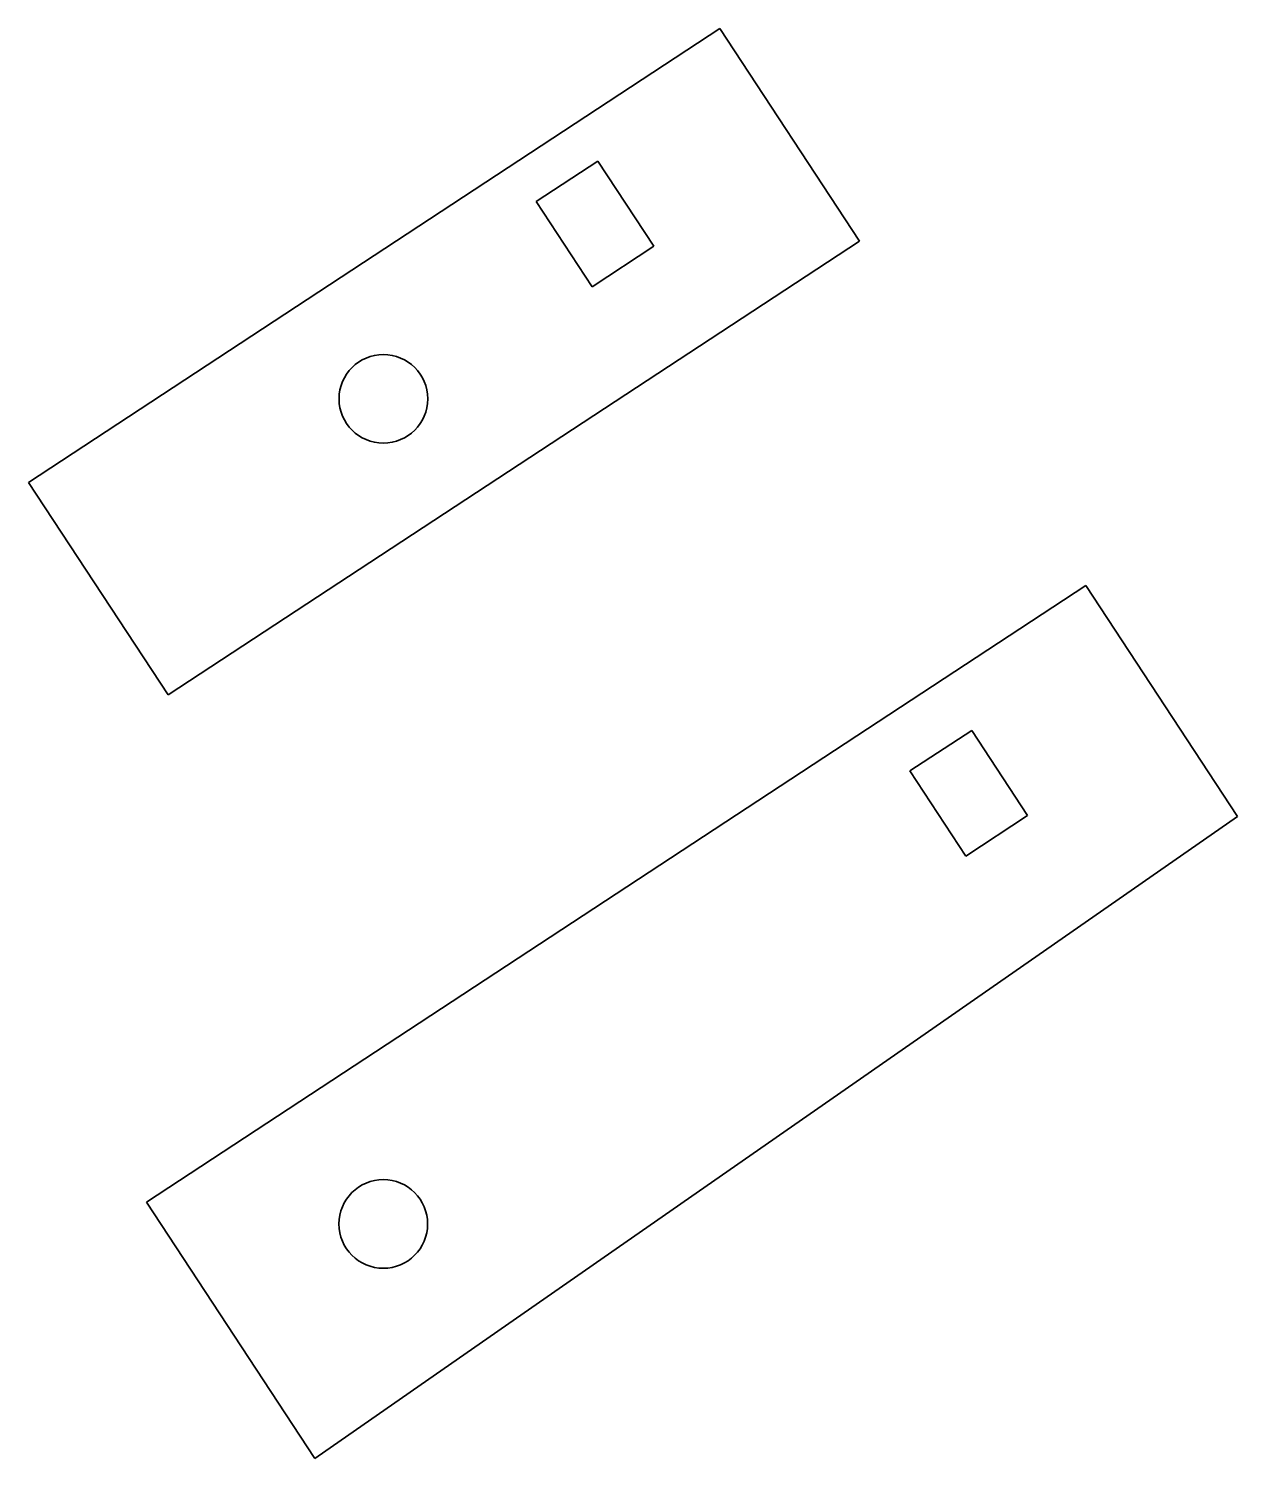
# Model space of a CAD drawing. Extents: x 107.6 to 189.4, y 56.6 to 153.4.
import ezdxf

# ---------------------------------------------------------------- set-up
doc = ezdxf.new("R2010")
doc.units = 0

msp = doc.modelspace()

# ---------------------------------------------------------------- linework, layer by layer
at = {"color": 7, "lineweight": 35}
for p, q in [((154.388153, 153.409302), (107.575523, 122.671021)), ((117.020119, 108.287476), (163.832733, 139.025757)), ((179.150848, 115.697266), (115.556664, 73.939697)), ((126.946678, 56.593384), (189.424469, 100.051147)), ((115.556664, 73.939697), (126.946678, 56.593384))]:
    msp.add_line(p, q, dxfattribs=at)
at = {"color": 7, "lineweight": 35, "ltscale": 0.430179}
for p, q in [((163.832733, 139.025757), (154.388153, 153.409302)), ((107.575523, 122.671021), (117.020119, 108.287476))]:
    msp.add_line(p, q, dxfattribs=at)
at = {"color": 7, "lineweight": 35, "ltscale": 0.125}
for p, q in [((141.937134, 141.698486), (146.116638, 144.442871)), ((149.9039, 138.675171), (145.724365, 135.930786)), ((167.255432, 103.140259), (171.434967, 105.884644))]:
    msp.add_line(p, q, dxfattribs=at)
at = {"color": 7, "lineweight": 35, "ltscale": 0.172499}
for p, q in [((146.116638, 144.442871), (149.9039, 138.675171)), ((145.724365, 135.930786), (141.937134, 141.698486)), ((171.042664, 97.372559), (167.255432, 103.140259))]:
    msp.add_line(p, q, dxfattribs=at)
at = {"color": 7, "lineweight": 35, "ltscale": 0.46794}
msp.add_line((189.424469, 100.051147), (179.150848, 115.697266), dxfattribs=at)
at = {"color": 7, "lineweight": 35, "ltscale": 0.172502}
msp.add_line((171.434967, 105.884644), (175.222198, 100.116821), dxfattribs=at)
at = {"color": 7, "lineweight": 35, "ltscale": 0.124999}
msp.add_line((175.222198, 100.116821), (171.042664, 97.372559), dxfattribs=at)
at = {"color": 7, "lineweight": 35}
for centre in [(131.598999, 128.3396), (131.59024, 72.469482)]:
    msp.add_circle(centre, 3, dxfattribs=at)

doc.saveas('drawing.dxf')
